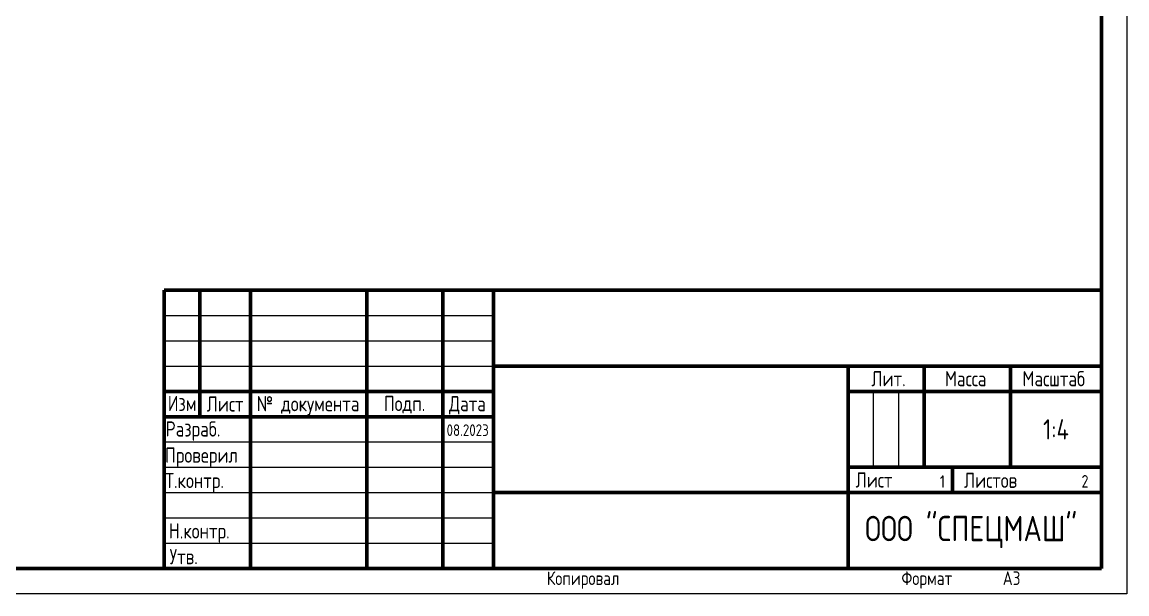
# Model space of a CAD drawing. Header units: millimetres. Extents: x -102 to 318, y -87 to 210.
# Drawn here: x 99.9 to 318, y -87 to 25.9 of the extents above; entities that cross this region are included whole.
import ezdxf
from ezdxf.enums import TextEntityAlignment as Align

# ---------------------------------------------------------------- set-up
doc = ezdxf.new("R2010")
doc.units = ezdxf.units.MM
doc.linetypes.add('K5LT_BASIC', pattern=[0])
doc.linetypes.add('K5LT_THIN', pattern=[0])
for name, color, linetype in [('BORDER_TEXT', 7, 'Continuous'), ('TEXT', 4, 'Continuous'), ('TEXT_TRANSLATION_EN', 51, 'Continuous'), ('TITLE_TEXT', 7, 'Continuous')]:
    doc.layers.add(name, color=color, linetype=linetype)
doc.styles.get("Standard").update_dxf_attribs({"font": 'GOST_A.TTF'})

# ---------------------------------------------------------------- blocks, each defined once
blk = doc.blocks.new('Border_A3')
at = {"color": 7, "linetype": 'K5LT_THIN', "lineweight": 18}
for p, q in [((400, 292), (400, -5)), ((210, 50), (275, 50)), ((210, 45), (275, 45)), ((210, 40), (275, 40)), ((349.96, 20), (349.96, 35)), ((354.98, 20), (354.98, 35)), ((210, 25), (275, 25)), ((210, 20), (275, 20)), ((210, 15), (275, 15)), ((210, 10), (275, 10)), ((210, 5), (275, 5)), ((400, -5), (-20, -5))]:
    blk.add_line(p, q, dxfattribs=at)
at = {"color": 7, "linetype": 'K5LT_BASIC', "lineweight": 60}
for p, q in [((395, 287), (395, 0)), ((210, 55), (395, 55)), ((210, 0), (210, 55)), ((217, 30), (217, 55)), ((227, 0), (227, 55)), ((250, 0), (250, 55)), ((265, 0), (265, 55)), ((275, 0), (275, 55)), ((275, 40), (395, 40)), ((345, 0), (345, 40)), ((360, 20), (360, 40)), ((377, 20), (377, 40)), ((210, 35), (275, 35)), ((345, 35), (360, 35)), ((360, 35), (395, 35)), ((210, 30), (275, 30)), ((345, 20), (395, 20)), ((365.57, 15), (365.57, 20)), ((275, 15), (345, 15)), ((345, 15), (395, 15)), ((395, 0), (0, 0))]:
    blk.add_line(p, q, dxfattribs=at)
blk.add_line((345, 40), (275, 40))
at = {"color": 7, "char_height": 2.7, "attachment_point": 1}
for s, insert in [('Копировал', (285.5, -0.55)), ('Формат', (355.5, -0.55)), ('A3', (375.5, -0.55))]:
    blk.add_mtext(s, dxfattribs=dict(at, insert=insert))
at = {"layer": 'BORDER_TEXT', "color": 7}
for s, height, p in [('Лит. ', 3, (353.72, 37.5)), ('Масса ', 3, (368.94, 37.5)), ('Масштаб ', 3, (386.33, 37.5)), ('Изм', 3, (213.52, 32.62)), ('Лист', 3, (222, 32.5)), ('№ документа ', 3, (239.15, 32.56)), ('Подп. ', 3, (258.19, 32.6)), ('Дата ', 3, (270.6, 32.56)), ('Разраб. ', 3, (216.43, 27.57)), ('Проверил ', 3, (218.08, 22.41)), ('Т.контр. ', 3, (216.75, 17.4)), ('Лист ', 3, (350.85, 17.5)), ('Листов ', 3, (373.86, 17.44)), ('ООО "СПЕЦМАШ" ', 5, (370.53, 7.91)), ('Н.контр. ', 3, (217.67, 7.44)), ('Утв. ', 3, (214.6, 2.36))]:
    blk.add_text(s, height=height, dxfattribs=at).set_placement(p, align=Align.MIDDLE_CENTER)
for tag, height, p in [('RUTITLE', 4, (335, 47.5)), ('PROJECT_TITLE_2', 4, (313.54, 26.7)), ('PROJECT_TITLE_3', 4, (313.54, 19.47)), ('RUSHEET', 2.5, (363.59, 17.19)), ('RUSHTS', 2.5, (391.73, 17.23)), ('COMPANY', 4, (310, 7.5))]:
    blk.add_attdef(tag, text='', height=height, dxfattribs=at).set_placement(p, align=Align.MIDDLE_CENTER)
blk.add_attdef('PROJECT_TITLE_1', text='', height=4, dxfattribs=at).set_placement((313.31, 35.19), align=Align.TOP_CENTER)
at = {"layer": 'TEXT', "color": 7, "lineweight": 5}
for tag, p in [('RUDES', (227.5, 27.5)), ('RUCHECK', (227.5, 22.5)), ('RUTCONT', (227.5, 17.5)), ('RUNCONT', (227.5, 7.5)), ('RUPEM', (227.5, 2.5))]:
    blk.add_attdef(tag, text='', height=2.5, dxfattribs=at).set_placement(p, align=Align.MIDDLE_LEFT)
for tag, p in [('RUDESDATA', (269.87, 27.34)), ('RUCHECKDATA', (269.87, 22.35)), ('RUTCONTDATA', (269.87, 17.35)), ('RUNCONTDATA', (269.87, 7.35)), ('RUPEMDATA', (269.87, 2.35))]:
    blk.add_attdef(tag, text='', height=2.3, dxfattribs=at).set_placement(p, align=Align.MIDDLE_CENTER)
at = {"layer": 'TEXT_TRANSLATION_EN', "color": 7}
blk.add_attdef('SCALE', text='', height=4, dxfattribs=at).set_placement((386, 27.5), align=Align.MIDDLE_CENTER)
at = {"layer": 'TITLE_TEXT', "color": 7}
blk.add_attdef('RUTITLE_TOP_001', (68.04, 280.8), '', height=4, rotation=180, dxfattribs=at)

msp = doc.modelspace()

# ---------------------------------------------------------------- block references
ref = msp.add_blockref('Border_A3', (-82.043, -82.02))
ref.add_attrib('RUDESDATA', '08.2023', dxfattribs={"layer": 'TEXT', "color": 7, "lineweight": 5, "height": 2.3}).set_placement((187.831, -54.682), align=Align.MIDDLE_CENTER)
ref.add_attrib('SCALE', '1:4', dxfattribs={"layer": 'TEXT_TRANSLATION_EN', "color": 7, "height": 4}).set_placement((303.957, -54.52), align=Align.MIDDLE_CENTER)
ref.add_attrib('RUSHEET', '1', dxfattribs={"layer": 'BORDER_TEXT', "color": 7, "height": 2.5}).set_placement((281.542, -64.827), align=Align.MIDDLE_CENTER)
ref.add_attrib('RUSHTS', '2', dxfattribs={"layer": 'BORDER_TEXT', "color": 7, "height": 2.5}).set_placement((309.685, -64.789), align=Align.MIDDLE_CENTER)

doc.saveas('drawing.dxf')
